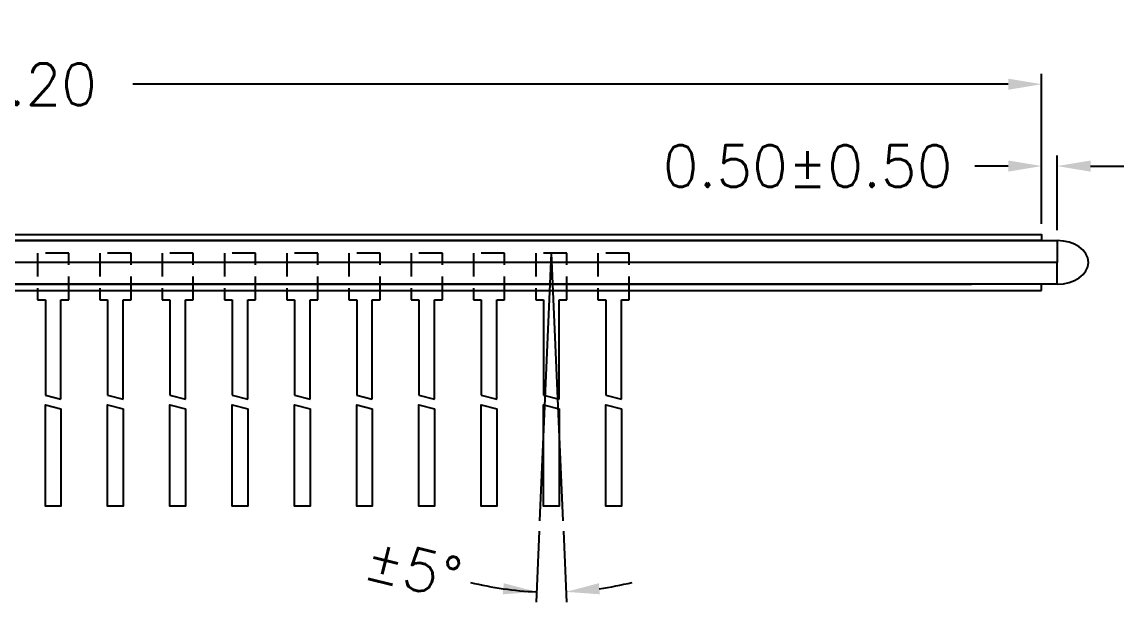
# Model space of a CAD drawing. Header units: millimetres. Extents: x 50 to 800, y 302 to 428.
# Drawn here: x 135.82 to 171.22, y 333.45 to 352.28 of the extents above; entities that cross this region are included whole.
import ezdxf

# ---------------------------------------------------------------- set-up
doc = ezdxf.new("R2010")
doc.units = ezdxf.units.MM
doc.header["$LTSCALE"] = 3
doc.linetypes.add('HIDDEN', pattern=[0.375, 0.25, -0.125])
doc.layers.get('DEFPOINTS').update_dxf_attribs({"linetype": 'CONTINUOUS'})
doc.layers.add('DIM', color=4, linetype='CONTINUOUS')
doc.layers.add('DWG', color=7, linetype='CONTINUOUS')
doc.styles.add('ROMANS', font='romans.shx')
doc.dimstyles.new('LCDDIM', dxfattribs={"dimtxt": 0.7, "dimasz": 0.5599999999999999, "dimexe": 0.175, "dimexo": 0.175, "dimgap": 0.14, "dimtad": 0, "dimzin": 0, "dimdsep": 46, "dimtxsty": 'ROMANS', "dimcen": 2.5, "dimadec": 0, "dimazin": 0, "dimtfac": 1, "dimtofl": 0, "dimtmove": 0, "dimatfit": 3, "dimfxl": 0, "dimarcsym": 0})

# ---------------------------------------------------------------- blocks, each defined once
blk = doc.blocks.new('*D18')
at = {"layer": 'DEFPOINTS', "color": 0}
for p in [(168.5732379655375, 350.2785442742265), (93.07323796553746, 345.4545442742265), (168.5732379655375, 345.4545442742265)]:
    blk.add_point(p, dxfattribs=at)
at = {"layer": 'DIM', "color": 0, "lineweight": -2}
for p, q in [((93.07323796553746, 345.7895442742264), (93.07323796553746, 350.6135442742265)), ((168.5732379655375, 345.7895442742264), (168.5732379655375, 350.6135442742265)), ((94.14523796553746, 350.2785442742265), (122.2599998702994, 350.2785442742265)), ((167.5012379655375, 350.2785442742265), (139.3864760607755, 350.2785442742265))]:
    blk.add_line(p, q, dxfattribs=at)
at = {"layer": 'DIM', "color": 0}
for points in [[(94.14523796553746, 350.4572109408932), (94.14523796553746, 350.0998776075598), (93.07323796553746, 350.2785442742265)], [(167.5012379655375, 350.4572109408932), (167.5012379655375, 350.0998776075598), (168.5732379655375, 350.2785442742265)]]:
    blk.add_solid(points, dxfattribs=at)
at = {"layer": 'DIM', "color": 0, "insert": (130.8232379655375, 350.2785442742265), "char_height": 1.34, "attachment_point": 5, "style": 'ROMANS'}
blk.add_mtext('POL 75.50%%p0.20', dxfattribs=at)
blk = doc.blocks.new('*D23')
at = {"layer": 'DEFPOINTS', "color": 0}
for p in [(169.0732379655375, 347.6483313098796), (168.5732379655375, 345.4545442742265), (169.0732379655375, 345.2545442742265)]:
    blk.add_point(p, dxfattribs=at)
at = {"layer": 'DIM', "color": 0, "lineweight": -2}
for p, q in [((168.5732379655375, 345.7895442742264), (168.5732379655375, 347.9833313098795)), ((169.0732379655375, 345.5895442742265), (169.0732379655375, 347.9833313098795)), ((167.5012379655375, 347.6483313098796), (166.4292379655375, 347.6483313098796)), ((170.1452379655375, 347.6483313098796), (171.2172379655375, 347.6483313098796))]:
    blk.add_line(p, q, dxfattribs=at)
at = {"layer": 'DIM', "color": 0}
for points in [[(167.5012379655375, 347.8269979765462), (167.5012379655375, 347.4696646432129), (168.5732379655375, 347.6483313098796)], [(170.1452379655375, 347.8269979765462), (170.1452379655375, 347.4696646432129), (169.0732379655375, 347.6483313098796)]]:
    blk.add_solid(points, dxfattribs=at)
at = {"layer": 'DIM', "color": 0, "insert": (161.0564760607756, 347.6483313098796), "char_height": 1.34, "attachment_point": 5, "style": 'ROMANS'}
blk.add_mtext('0.50%%p0.50', dxfattribs=at)
blk = doc.blocks.new('*D26')
at = {"layer": 'DEFPOINTS', "color": 0}
for p in [(152.8232379655375, 344.8545442742264), (152.8232379655375, 344.8545442742264), (152.4476095759946, 336.2512397068032), (153.1988663550804, 336.2512397068032), (152.9817421009625, 333.9573711405267)]:
    blk.add_point(p, dxfattribs=at)
at = {"layer": 'DIM', "color": 0, "lineweight": -2}
for p, q in [((152.4329970812272, 335.9165585525732), (152.3332471748178, 333.6319100826937)), ((153.2134788498477, 335.9165585525732), (153.3132287562572, 333.6319100826937))]:
    blk.add_line(p, q, dxfattribs=at)
for start, end in [(256.2100906749319, 267.4999999999998), (256.223797571991, 261.8618987859954), (278.1381012140046, 283.776202428009)]:
    blk.add_arc((152.8232379655375, 344.8545442742271), 10.89832582862104, start, end, dxfattribs=at)
at = {"layer": 'DIM', "color": 0}
for points in [[(151.2970384722767, 334.2438647283811), (151.2639130803072, 333.8880700972834), (152.3478596695852, 333.9665912369236)], [(154.3825628507678, 333.8880700972834), (154.3494374587982, 334.2438647283812), (153.2986162614898, 333.9665912369236)]]:
    blk.add_solid(points, dxfattribs=at)
at = {"layer": 'DIM', "color": 0, "insert": (148.3849688451701, 334.7220796416235), "char_height": 1.34, "attachment_point": 5, "rotation": 346.2100906749319, "style": 'ROMANS'}
blk.add_mtext('%%P5°', dxfattribs=at)

msp = doc.modelspace()

# ---------------------------------------------------------------- linework, layer by layer
at = {"layer": 'DIM'}
for q in [(152.4476095759946, 336.2512397068032), (153.1988663550804, 336.2512397068032)]:
    msp.add_line((152.8232379655375, 344.8545442742264), q, dxfattribs=at)
at = {"layer": 'DWG'}
for p, q in [((92.57323796553746, 345.2545442742265), (169.0732379655375, 345.2545442742265)), ((169.0732379655375, 345.2545442742265), (169.0732379655375, 344.5545442742265)), ((169.0732379655375, 344.5545442742265), (92.57323796553746, 344.5545442742265)), ((166.3232379655375, 344.5545442742265), (95.32323796553746, 344.5545442742265)), ((169.0732379655375, 343.8545442742264), (169.0732379655375, 344.5545442742265)), ((169.0732379655374, 343.8545442742265), (92.57323796553746, 343.8545442742264)), ((95.32323796553746, 343.8545442742264), (166.3232379655375, 343.8545442742264)), ((168.5732379655375, 343.6545442742265), (168.5732379655375, 343.8545442742264)), ((93.07323796553746, 343.6545442742265), (168.5732379655375, 343.6545442742265)), ((136.5732379655375, 343.3545442742264), (136.5732379655375, 340.2861039546879)), ((137.0732379655375, 340.1548462377933), (137.0732379655375, 343.3545442742264)), ((138.5732379655375, 343.3545442742264), (138.5732379655375, 340.2861039546879)), ((139.0732379655375, 340.1548462377933), (139.0732379655375, 343.3545442742264)), ((140.5732379655375, 343.3545442742264), (140.5732379655375, 340.2861039546879)), ((141.0732379655375, 340.1548462377933), (141.0732379655375, 343.3545442742264)), ((142.5732379655375, 343.3545442742264), (142.5732379655375, 340.2861039546879)), ((143.0732379655375, 340.1548462377933), (143.0732379655375, 343.3545442742264)), ((144.5732379655375, 343.3545442742264), (144.5732379655375, 340.2861039546879)), ((145.0732379655375, 340.1548462377933), (145.0732379655375, 343.3545442742264)), ((146.5732379655375, 343.3545442742264), (146.5732379655375, 340.2861039546879)), ((147.0732379655375, 340.1548462377933), (147.0732379655375, 343.3545442742264)), ((148.5732379655375, 343.3545442742264), (148.5732379655375, 340.2861039546879)), ((149.0732379655375, 340.1548462377933), (149.0732379655375, 343.3545442742264)), ((150.5732379655375, 343.3545442742264), (150.5732379655375, 340.2861039546879)), ((151.0732379655375, 340.1548462377933), (151.0732379655375, 343.3545442742264)), ((152.5732379655375, 343.3545442742264), (152.5732379655375, 340.2861039546879)), ((153.0732379655375, 340.1548462377933), (153.0732379655375, 343.3545442742264)), ((154.5732379655375, 343.3545442742264), (154.5732379655375, 340.2861039546879)), ((155.0732379655375, 340.1548462377933), (155.0732379655375, 343.3545442742264)), ((136.5732379655375, 340.2861039546879), (137.0732379655375, 340.1548462377933)), ((138.5732379655375, 340.2861039546879), (139.0732379655375, 340.1548462377933)), ((140.5732379655375, 340.2861039546879), (141.0732379655375, 340.1548462377933)), ((142.5732379655375, 340.2861039546879), (143.0732379655375, 340.1548462377933)), ((144.5732379655375, 340.2861039546879), (145.0732379655375, 340.1548462377933)), ((146.5732379655375, 340.2861039546879), (147.0732379655375, 340.1548462377933)), ((148.5732379655375, 340.2861039546879), (149.0732379655375, 340.1548462377933)), ((150.5732379655375, 340.2861039546879), (151.0732379655375, 340.1548462377933)), ((152.5732379655375, 340.2861039546879), (153.0732379655375, 340.1548462377933)), ((154.5732379655375, 340.2861039546879), (155.0732379655375, 340.1548462377933))]:
    msp.add_line(p, q, dxfattribs=at)
at = {"layer": 'DWG', "linetype": 'HIDDEN'}
for p, q in [((137.3232379655375, 344.8545442742264), (136.3232379655375, 344.8545442742264)), ((136.3232379655375, 344.8545442742264), (136.3232379655375, 343.3545442742264)), ((137.3232379655375, 343.3545442742264), (137.3232379655375, 344.8545442742264)), ((139.3232379655375, 344.8545442742264), (138.3232379655375, 344.8545442742264)), ((138.3232379655375, 344.8545442742264), (138.3232379655375, 343.3545442742264)), ((139.3232379655375, 343.3545442742264), (139.3232379655375, 344.8545442742264)), ((141.3232379655375, 344.8545442742264), (140.3232379655375, 344.8545442742264)), ((140.3232379655375, 344.8545442742264), (140.3232379655375, 343.3545442742264)), ((141.3232379655375, 343.3545442742264), (141.3232379655375, 344.8545442742264)), ((143.3232379655375, 344.8545442742264), (142.3232379655375, 344.8545442742264)), ((142.3232379655375, 344.8545442742264), (142.3232379655375, 343.3545442742264)), ((143.3232379655375, 343.3545442742264), (143.3232379655375, 344.8545442742264)), ((145.3232379655375, 344.8545442742264), (144.3232379655375, 344.8545442742264)), ((144.3232379655375, 344.8545442742264), (144.3232379655375, 343.3545442742264)), ((145.3232379655375, 343.3545442742264), (145.3232379655375, 344.8545442742264)), ((147.3232379655375, 344.8545442742264), (146.3232379655375, 344.8545442742264)), ((146.3232379655375, 344.8545442742264), (146.3232379655375, 343.3545442742264)), ((147.3232379655375, 343.3545442742264), (147.3232379655375, 344.8545442742264)), ((149.3232379655375, 344.8545442742264), (148.3232379655375, 344.8545442742264)), ((148.3232379655375, 344.8545442742264), (148.3232379655375, 343.3545442742264)), ((149.3232379655375, 343.3545442742264), (149.3232379655375, 344.8545442742264)), ((151.3232379655375, 344.8545442742264), (150.3232379655375, 344.8545442742264)), ((150.3232379655375, 344.8545442742264), (150.3232379655375, 343.3545442742264)), ((151.3232379655375, 343.3545442742264), (151.3232379655375, 344.8545442742264)), ((153.3232379655375, 344.8545442742264), (152.3232379655375, 344.8545442742264)), ((152.3232379655375, 344.8545442742264), (152.3232379655375, 343.3545442742264)), ((153.3232379655375, 343.3545442742264), (153.3232379655375, 344.8545442742264)), ((155.3232379655375, 344.8545442742264), (154.3232379655375, 344.8545442742264)), ((154.3232379655375, 344.8545442742264), (154.3232379655375, 343.3545442742264)), ((155.3232379655375, 343.3545442742264), (155.3232379655375, 344.8545442742264)), ((136.3232379655375, 343.3545442742264), (136.5732379655375, 343.3545442742264)), ((137.0732379655375, 343.3545442742264), (137.3232379655375, 343.3545442742264)), ((138.3232379655375, 343.3545442742264), (138.5732379655375, 343.3545442742264)), ((139.0732379655375, 343.3545442742264), (139.3232379655375, 343.3545442742264)), ((140.3232379655375, 343.3545442742264), (140.5732379655375, 343.3545442742264)), ((141.0732379655375, 343.3545442742264), (141.3232379655375, 343.3545442742264)), ((142.3232379655375, 343.3545442742264), (142.5732379655375, 343.3545442742264)), ((143.0732379655375, 343.3545442742264), (143.3232379655375, 343.3545442742264)), ((144.3232379655375, 343.3545442742264), (144.5732379655375, 343.3545442742264)), ((145.0732379655375, 343.3545442742264), (145.3232379655375, 343.3545442742264)), ((146.3232379655375, 343.3545442742264), (146.5732379655375, 343.3545442742264)), ((147.0732379655375, 343.3545442742264), (147.3232379655375, 343.3545442742264)), ((148.3232379655375, 343.3545442742264), (148.5732379655375, 343.3545442742264)), ((149.0732379655375, 343.3545442742264), (149.3232379655375, 343.3545442742264)), ((150.3232379655375, 343.3545442742264), (150.5732379655375, 343.3545442742264)), ((151.0732379655375, 343.3545442742264), (151.3232379655375, 343.3545442742264)), ((152.3232379655375, 343.3545442742264), (152.5732379655375, 343.3545442742264)), ((153.0732379655375, 343.3545442742264), (153.3232379655375, 343.3545442742264)), ((154.3232379655375, 343.3545442742264), (154.5732379655375, 343.3545442742264)), ((155.0732379655375, 343.3545442742264), (155.3232379655375, 343.3545442742264))]:
    msp.add_line(p, q, dxfattribs=at)
at = {"layer": 'DWG'}
for points in [[(93.07323796553746, 345.2545442742265), (93.07323796553746, 345.4545442742265), (168.5732379655375, 345.4545442742265), (168.5732379655375, 345.2545442742265)], [(137.0732379655375, 339.8446812949517), (137.0732379655375, 336.7179429481857), (136.5732379655375, 336.7179429481857), (136.5732379655375, 339.9759390118462)], [(139.0732379655375, 339.8446812949517), (139.0732379655375, 336.7179429481857), (138.5732379655375, 336.7179429481857), (138.5732379655375, 339.9759390118462)], [(141.0732379655375, 339.8446812949517), (141.0732379655375, 336.7179429481857), (140.5732379655375, 336.7179429481857), (140.5732379655375, 339.9759390118462)], [(143.0732379655375, 339.8446812949517), (143.0732379655375, 336.7179429481857), (142.5732379655375, 336.7179429481857), (142.5732379655375, 339.9759390118462)], [(145.0732379655375, 339.8446812949517), (145.0732379655375, 336.7179429481857), (144.5732379655375, 336.7179429481857), (144.5732379655375, 339.9759390118462)], [(147.0732379655375, 339.8446812949517), (147.0732379655375, 336.7179429481857), (146.5732379655375, 336.7179429481857), (146.5732379655375, 339.9759390118462)], [(149.0732379655375, 339.8446812949517), (149.0732379655375, 336.7179429481857), (148.5732379655375, 336.7179429481857), (148.5732379655375, 339.9759390118462)], [(151.0732379655375, 339.8446812949517), (151.0732379655375, 336.7179429481857), (150.5732379655375, 336.7179429481857), (150.5732379655375, 339.9759390118462)], [(153.0732379655375, 339.8446812949517), (153.0732379655375, 336.7179429481857), (152.5732379655375, 336.7179429481857), (152.5732379655375, 339.9759390118462)], [(155.0732379655375, 339.8446812949517), (155.0732379655375, 336.7179429481857), (154.5732379655375, 336.7179429481857), (154.5732379655375, 339.9759390118462)]]:
    msp.add_lwpolyline(points, close=True, dxfattribs=at)
msp.add_ellipse((169.0732379655375, 344.5545442742265), major_axis=(1, 0), ratio=0.6999999999999993, start_param=4.71238898038469, end_param=7.853981633974483, dxfattribs=at)

# ---------------------------------------------------------------- dimensions: what is measured, and where the dimension line sits
at = {"layer": 'DIM'}
dim = msp.add_linear_dim(base=(168.5732379655375, 350.2785442742265), p1=(93.07323796553746, 345.4545442742265), p2=(168.5732379655375, 345.4545442742265), text='POL <>%%p0.20', dimstyle='LCDDIM', override={"dimtxt": 1.34, "dimasz": 1.072, "dimexe": 0.335, "dimexo": 0.335, "dimgap": 0.268, "dimatfit": 0}, dxfattribs=at)
dim.commit()
dim.dimension.update_dxf_attribs({"geometry": '*D18', "text_midpoint": (130.8232379655375, 350.2785442742265)})
dim = msp.add_linear_dim(base=(169.0732379655375, 347.6483313098796), p1=(168.5732379655375, 345.4545442742265), p2=(169.0732379655375, 345.2545442742265), angle=180, text='<>%%p0.50', dimstyle='LCDDIM', override={"dimtxt": 1.34, "dimasz": 1.072, "dimexe": 0.335, "dimexo": 0.335, "dimgap": 0.268, "dimatfit": 0}, dxfattribs=at)
dim.commit()
dim.dimension.update_dxf_attribs({"geometry": '*D23', "text_midpoint": (161.0564760607756, 347.6483313098796), "dimtype": 160})
dim = msp.add_angular_dim_2l(base=(152.9817421009625, 333.9573711405267), line1=((152.8232379655375, 344.8545442742264), (153.1988663550804, 336.2512397068032)), line2=((152.8232379655375, 344.8545442742264), (152.4476095759946, 336.2512397068032)), text='%%P<>', dimstyle='LCDDIM', override={"dimtxt": 1.34, "dimasz": 1.072, "dimexe": 0.335, "dimexo": 0.335, "dimgap": 0.268, "dimatfit": 0}, dxfattribs=at)
dim.commit()
dim.dimension.update_dxf_attribs({"geometry": '*D26', "text_midpoint": (148.3849688451701, 334.7220796416235)})

doc.saveas('drawing.dxf')
